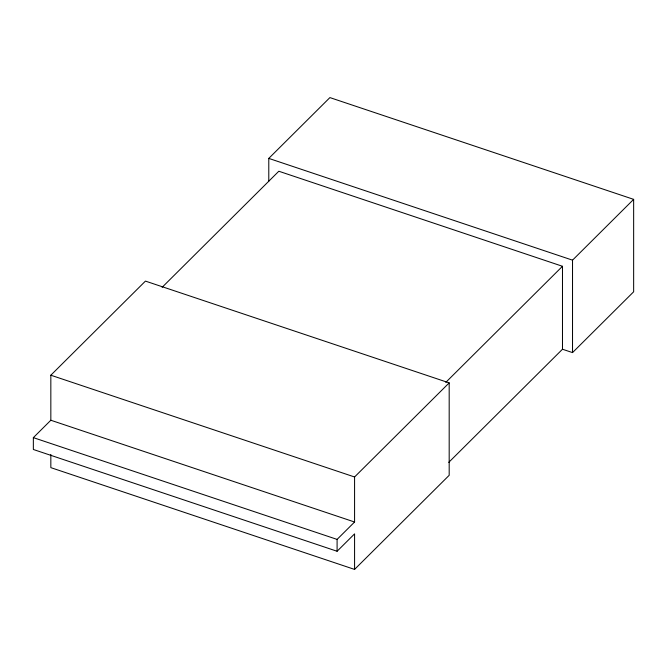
<?xml version="1.0" encoding="UTF-8"?>
<svg xmlns="http://www.w3.org/2000/svg" width="667" height="667" viewBox="0 0 667 667"><rect width="100%" height="100%" fill="white"/><g stroke="black" fill="none" stroke-linecap="round" stroke-linejoin="round"><path stroke-width="1" d="M354.577 569.41L354.577 533.867L337.093 551.259L33.35 449.483L33.35 437.635L50.834 420.243L50.834 375.213L145.439 281.099L449.183 382.875L449.183 475.304L354.577 569.41L50.834 467.642L50.834 454.435M268.784 181.241L268.784 158.396L329.907 97.59L633.65 199.358L633.65 291.787L572.528 352.601L562.481 349.233L448.741 462.381M162.123 287.327L278.823 171.236L562.481 266.283L562.481 349.233M445.789 382.374L562.481 266.283M337.093 551.259L337.093 539.403L354.577 522.011L354.577 476.98L449.183 382.875M572.528 352.601L572.528 260.163L633.65 199.358M268.784 158.396L572.528 260.163M50.834 375.213L354.577 476.98M50.834 420.243L354.577 522.011M33.35 437.635L337.093 539.403"/></g></svg>
